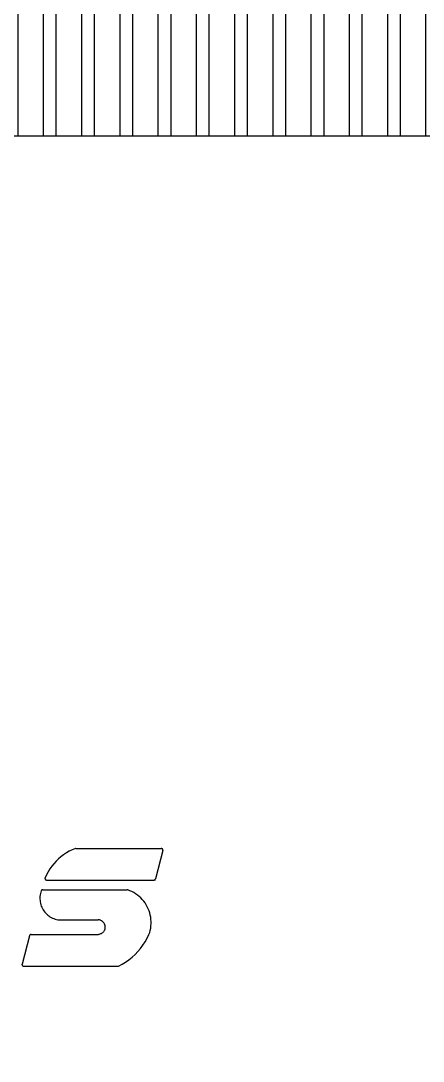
# Model space of a CAD drawing. Header units: millimetres. Extents: x 5625199 to 7433318, y -3316392 to -2552493.
# Drawn here: x 5845976 to 5846477, y -2675076 to -2673779 of the extents above; entities that cross this region are included whole.
import ezdxf

# ---------------------------------------------------------------- set-up
doc = ezdxf.new("R2010")
doc.units = ezdxf.units.MM
doc.layers.add('155', color=155, linetype='Continuous')

# ---------------------------------------------------------------- blocks, each defined once
blk = doc.blocks.new('G$C6A503C8D')
for p, q in [((29.48, 225.12), (26.74, 222.91)), ((32.35, 227.15), (29.48, 225.12)), ((35.34, 229), (32.35, 227.15)), ((38.44, 230.66), (35.34, 229)), ((120.49, 230.66), (38.44, 230.66)), ((115.45, 204.45), (121.87, 228.88)), ((120.58, 230.66), (120.49, 230.66)), ((120.67, 230.65), (120.58, 230.66)), ((120.76, 230.64), (120.67, 230.65)), ((120.86, 230.62), (120.76, 230.64)), ((120.94, 230.59), (120.86, 230.62)), ((121.03, 230.56), (120.94, 230.59)), ((121.12, 230.52), (121.03, 230.56)), ((121.2, 230.47), (121.12, 230.52)), ((121.28, 230.43), (121.2, 230.47)), ((121.35, 230.37), (121.28, 230.43)), ((121.43, 230.31), (121.35, 230.37)), ((121.49, 230.25), (121.43, 230.31)), ((121.56, 230.18), (121.49, 230.25)), ((121.62, 230.11), (121.56, 230.18)), ((121.67, 230.03), (121.62, 230.11)), ((121.72, 229.96), (121.67, 230.03)), ((121.76, 229.87), (121.72, 229.96)), ((121.8, 229.79), (121.76, 229.87)), ((121.84, 229.7), (121.8, 229.79)), ((121.86, 229.61), (121.84, 229.7)), ((121.88, 229.52), (121.86, 229.61)), ((121.87, 228.88), (121.89, 228.97)), ((121.9, 229.43), (121.88, 229.52)), ((121.89, 228.97), (121.9, 229.06)), ((121.91, 229.34), (121.9, 229.43)), ((121.9, 229.06), (121.91, 229.15)), ((121.91, 229.24), (121.91, 229.34)), ((121.91, 229.15), (121.91, 229.24)), ((21.71, 218.01), (19.42, 215.34)), ((24.15, 220.54), (21.71, 218.01)), ((26.74, 222.91), (24.15, 220.54)), ((15.38, 209.59), (13.63, 206.54)), ((17.31, 212.53), (15.38, 209.59)), ((19.42, 215.34), (17.31, 212.53)), ((10.98, 199.73), (10.61, 197.86)), ((11.47, 201.58), (10.98, 199.73)), ((12.07, 203.39), (11.47, 201.58)), ((13.63, 206.54), (12.07, 203.39)), ((50.02, 198.09), (49.96, 197.68)), ((50.1, 198.5), (50.02, 198.09)), ((50.21, 198.9), (50.1, 198.5)), ((50.21, 198.9), (50.44, 199.48)), ((50.44, 199.48), (50.72, 200.04)), ((50.72, 200.04), (51.05, 200.56)), ((51.05, 200.56), (51.43, 201.06)), ((51.43, 201.06), (51.85, 201.51)), ((51.85, 201.51), (52.32, 201.93)), ((52.32, 201.93), (52.82, 202.3)), ((52.82, 202.3), (53.35, 202.62)), ((53.35, 202.62), (53.91, 202.89)), ((53.91, 202.89), (54.49, 203.11)), ((54.49, 203.11), (55.09, 203.28)), ((55.09, 203.28), (55.7, 203.39)), ((114.07, 203.39), (55.7, 203.39)), ((114.07, 203.39), (114.15, 203.39)), ((114.15, 203.39), (114.24, 203.4)), ((114.24, 203.4), (114.33, 203.41)), ((114.33, 203.41), (114.42, 203.43)), ((114.42, 203.43), (114.5, 203.45)), ((114.5, 203.45), (114.59, 203.49)), ((114.59, 203.49), (114.67, 203.52)), ((114.67, 203.52), (114.75, 203.56)), ((114.75, 203.56), (114.83, 203.61)), ((114.83, 203.61), (114.9, 203.66)), ((114.9, 203.66), (114.97, 203.71)), ((114.97, 203.71), (115.04, 203.77)), ((115.04, 203.77), (115.1, 203.83)), ((115.1, 203.83), (115.16, 203.9)), ((115.16, 203.9), (115.22, 203.97)), ((115.22, 203.97), (115.27, 204.04)), ((115.27, 204.04), (115.31, 204.12)), ((115.31, 204.12), (115.35, 204.2)), ((115.35, 204.2), (115.39, 204.28)), ((115.39, 204.28), (115.42, 204.36)), ((115.42, 204.36), (115.45, 204.45)), ((10.23, 194.06), (10.22, 192.16)), ((10.22, 192.16), (10.34, 190.25)), ((10.36, 195.97), (10.23, 194.06)), ((10.34, 190.25), (10.57, 188.36)), ((10.61, 197.86), (10.36, 195.97)), ((49.93, 197.26), (49.92, 196.85)), ((49.92, 196.85), (49.95, 196.43)), ((49.96, 197.68), (49.93, 197.26)), ((49.95, 196.43), (50, 196.02)), ((50, 196.02), (50.07, 195.61)), ((50.07, 195.61), (50.18, 195.2)), ((50.18, 195.2), (50.31, 194.81)), ((50.31, 194.81), (50.46, 194.42)), ((50.46, 194.42), (50.64, 194.04)), ((50.64, 194.04), (50.84, 193.68)), ((50.84, 193.68), (51.07, 193.33)), ((51.07, 193.33), (51.32, 193)), ((51.32, 193), (51.59, 192.68)), ((51.59, 192.68), (51.88, 192.38)), ((51.88, 192.38), (52.19, 192.1)), ((52.19, 192.1), (52.51, 191.84)), ((52.51, 191.84), (52.86, 191.6)), ((52.86, 191.6), (53.21, 191.39)), ((53.21, 191.39), (53.59, 191.2)), ((53.59, 191.2), (53.97, 191.03)), ((53.97, 191.03), (54.36, 190.89)), ((54.36, 190.89), (54.76, 190.77)), ((54.76, 190.77), (55.17, 190.68)), ((55.17, 190.68), (55.58, 190.62)), ((55.58, 190.62), (55.99, 190.58)), ((90.98, 190.58), (55.99, 190.58)), ((92.17, 190.32), (90.98, 190.58)), ((93.33, 189.98), (92.17, 190.32)), ((94.46, 189.57), (93.33, 189.98)), ((95.57, 189.08), (94.46, 189.57)), ((96.65, 188.53), (95.57, 189.08)), ((10.57, 188.36), (10.93, 186.48)), ((10.93, 186.48), (11.41, 184.63)), ((11.41, 184.63), (12, 182.82)), ((12, 182.82), (12.71, 181.05)), ((12.71, 181.05), (13.53, 179.33)), ((97.68, 187.91), (96.65, 188.53)), ((98.68, 187.22), (97.68, 187.91)), ((99.63, 186.47), (98.68, 187.22)), ((100.53, 185.67), (99.63, 186.47)), ((101.38, 184.8), (100.53, 185.67)), ((102.17, 183.89), (101.38, 184.8)), ((102.91, 182.93), (102.17, 183.89)), ((103.57, 181.92), (102.91, 182.93)), ((104.18, 180.87), (103.57, 181.92)), ((104.71, 179.79), (104.18, 180.87)), ((13.53, 179.33), (14.46, 177.66)), ((14.46, 177.66), (15.49, 176.06)), ((15.49, 176.06), (16.63, 174.52)), ((16.63, 174.52), (17.86, 173.06)), ((17.86, 173.06), (19.18, 171.68)), ((19.18, 171.68), (20.59, 170.39)), ((105.18, 178.67), (104.71, 179.79)), ((105.57, 177.53), (105.18, 178.67)), ((105.89, 176.36), (105.57, 177.53)), ((106.14, 175.18), (105.89, 176.36)), ((106.31, 173.98), (106.14, 175.18)), ((106.4, 172.77), (106.31, 173.98)), ((106.36, 170.35), (106.42, 171.56)), ((106.42, 171.56), (106.4, 172.77)), ((20.59, 170.39), (22.07, 169.2)), ((22.07, 169.2), (23.63, 168.1)), ((23.63, 168.1), (25.26, 167.1)), ((25.26, 167.1), (26.94, 166.21)), ((26.94, 166.21), (28.68, 165.42)), ((28.68, 165.42), (30.47, 164.75)), ((30.47, 164.75), (30.56, 164.73)), ((30.56, 164.73), (30.65, 164.71)), ((30.65, 164.71), (30.74, 164.69)), ((30.74, 164.69), (30.84, 164.68)), ((30.84, 164.68), (30.93, 164.68)), ((104.01, 164.68), (30.93, 164.68)), ((104.01, 164.68), (104.1, 164.68)), ((104.1, 164.68), (104.19, 164.69)), ((104.19, 164.69), (104.28, 164.71)), ((104.28, 164.71), (104.37, 164.73)), ((104.37, 164.73), (104.46, 164.75)), ((104.46, 164.75), (104.55, 164.79)), ((104.55, 164.79), (104.63, 164.82)), ((104.63, 164.82), (104.72, 164.87)), ((104.72, 164.87), (104.79, 164.92)), ((104.79, 164.92), (104.87, 164.97)), ((104.87, 164.97), (104.94, 165.03)), ((104.94, 165.03), (105.01, 165.09)), ((105.01, 165.09), (105.07, 165.16)), ((105.07, 165.16), (105.13, 165.23)), ((105.13, 165.23), (105.19, 165.3)), ((105.19, 165.3), (105.24, 165.38)), ((105.24, 165.38), (105.28, 165.46)), ((105.28, 165.46), (105.32, 165.55)), ((105.32, 165.55), (105.35, 165.63)), ((105.35, 165.63), (105.72, 166.79)), ((105.72, 166.79), (106.01, 167.96)), ((106.01, 167.96), (106.22, 169.15)), ((106.22, 169.15), (106.36, 170.35)), ((0.05, 130.71), (6.47, 155.14)), ((6.49, 155.22), (6.47, 155.14)), ((6.52, 155.31), (6.49, 155.22)), ((6.56, 155.39), (6.52, 155.31)), ((6.6, 155.47), (6.56, 155.39)), ((6.65, 155.54), (6.6, 155.47)), ((6.7, 155.62), (6.65, 155.54)), ((6.75, 155.69), (6.7, 155.62)), ((7.41, 156.13), (6.75, 156.2)), ((6.81, 155.75), (6.75, 155.69)), ((6.87, 155.82), (6.81, 155.75)), ((6.94, 155.88), (6.87, 155.82)), ((7.01, 155.93), (6.94, 155.88)), ((7.09, 155.98), (7.01, 155.93)), ((7.16, 156.03), (7.09, 155.98)), ((7.24, 156.07), (7.16, 156.03)), ((7.32, 156.1), (7.24, 156.07)), ((7.41, 156.13), (7.32, 156.1)), ((7.49, 156.16), (7.41, 156.13)), ((7.58, 156.18), (7.49, 156.16)), ((7.67, 156.19), (7.58, 156.18)), ((7.76, 156.2), (7.67, 156.19)), ((7.85, 156.2), (7.76, 156.2)), ((100.64, 156.2), (7.85, 156.2)), ((100.73, 156.2), (100.64, 156.2)), ((100.82, 156.19), (100.73, 156.2)), ((100.76, 151.61), (101.95, 154.22)), ((100.91, 156.17), (100.82, 156.19)), ((101, 156.15), (100.91, 156.17)), ((101.08, 156.13), (101, 156.15)), ((101.17, 156.1), (101.08, 156.13)), ((101.25, 156.06), (101.17, 156.1)), ((101.33, 156.02), (101.25, 156.06)), ((101.41, 155.97), (101.33, 156.02)), ((101.48, 155.92), (101.41, 155.97)), ((101.56, 155.87), (101.48, 155.92)), ((101.62, 155.81), (101.56, 155.87)), ((101.69, 155.74), (101.62, 155.81)), ((101.75, 155.67), (101.69, 155.74)), ((101.8, 155.6), (101.75, 155.67)), ((101.85, 155.52), (101.8, 155.6)), ((101.9, 155.45), (101.85, 155.52)), ((101.94, 155.37), (101.9, 155.45)), ((101.97, 155.28), (101.94, 155.37)), ((101.95, 154.22), (101.99, 154.31)), ((102, 155.2), (101.97, 155.28)), ((101.99, 154.31), (102.01, 154.39)), ((102.02, 155.11), (102, 155.2)), ((102.01, 154.39), (102.03, 154.48)), ((102.04, 155.02), (102.02, 155.11)), ((102.03, 154.48), (102.05, 154.57)), ((102.06, 154.93), (102.04, 155.02)), ((102.05, 154.57), (102.06, 154.66)), ((102.06, 154.84), (102.06, 154.93)), ((102.06, 154.75), (102.06, 154.84)), ((102.06, 154.66), (102.06, 154.75)), ((94.41, 142.05), (96.22, 144.28)), ((96.22, 144.28), (97.88, 146.63)), ((97.88, 146.63), (99.4, 149.07)), ((99.4, 149.07), (100.76, 151.61)), ((85.89, 134.35), (88.2, 136.07)), ((88.2, 136.07), (90.39, 137.93)), ((90.39, 137.93), (92.47, 139.93)), ((92.47, 139.93), (94.41, 142.05)), ((0.01, 130.53), (0, 130.43)), ((0, 130.43), (0, 130.34)), ((0, 130.34), (0, 130.25)), ((0, 130.25), (0.01, 130.16)), ((0.03, 130.62), (0.01, 130.53)), ((0.01, 130.16), (0.03, 130.06)), ((0.05, 130.71), (0.03, 130.62)), ((0.03, 130.06), (0.05, 129.97)), ((0.05, 129.97), (0.08, 129.88)), ((0.08, 129.88), (0.11, 129.8)), ((0.11, 129.8), (0.15, 129.71)), ((0.15, 129.71), (0.19, 129.63)), ((0.19, 129.63), (0.24, 129.55)), ((0.24, 129.55), (0.3, 129.48)), ((0.3, 129.48), (0.36, 129.4)), ((0.36, 129.4), (0.42, 129.34)), ((0.42, 129.34), (0.49, 129.27)), ((0.49, 129.27), (0.56, 129.21)), ((0.56, 129.21), (0.64, 129.16)), ((0.64, 129.16), (0.71, 129.11)), ((0.71, 129.11), (0.8, 129.07)), ((0.8, 129.07), (0.88, 129.03)), ((0.88, 129.03), (0.97, 129)), ((0.97, 129), (1.06, 128.97)), ((1.06, 128.97), (1.15, 128.95)), ((1.15, 128.95), (1.24, 128.93)), ((1.24, 128.93), (1.33, 128.92)), ((1.33, 128.92), (1.43, 128.92)), ((75.24, 128.92), (1.43, 128.92)), ((75.24, 128.92), (75.32, 128.92)), ((75.32, 128.92), (75.41, 128.93)), ((75.41, 128.93), (75.49, 128.94)), ((75.49, 128.94), (75.57, 128.96)), ((75.57, 128.96), (75.66, 128.98)), ((75.66, 128.98), (75.74, 129.01)), ((75.74, 129.01), (78.4, 130.11)), ((78.4, 130.11), (80.98, 131.36)), ((80.98, 131.36), (83.48, 132.78)), ((83.48, 132.78), (85.89, 134.35))]:
    blk.add_line(p, q)

msp = doc.modelspace()

# ---------------------------------------------------------------- hatches: boundary and pattern name
at = {"layer": '155', "ltscale": 500}
h = msp.add_hatch(dxfattribs=at)
h.set_pattern_fill('ANSI32', color=250, scale=5, angle=45)
h.set_pattern_definition([(90, (273402.825, -417409.755), (-47.625, 3e-15), []), (90, (273418.7, -417393.88), (-47.625, 3e-15), [])])
h.paths.add_polyline_path([(5843372, -2673222.72), (5843372, -2676522.72), (5844122, -2676522.72), (5844122, -2673222.72)])
h.paths.add_polyline_path([(5844122, -2675822.72), (5844122, -2676522.72), (5846822, -2676522.72), (5846822, -2675822.72)])
h.paths.add_polyline_path([(5846822, -2673222.72), (5846822, -2676522.72), (5847772.03, -2676522.72), (5847772.03, -2673222.72)])
h.paths.add_polyline_path([(5846822, -2673922.72), (5846822, -2673222.72), (5844122, -2673222.72), (5844122, -2673922.72)])

# ---------------------------------------------------------------- linework, layer by layer
at = {"layer": '155', "color": 4, "ltscale": 500}
msp.add_line((5844122, -2673922.72), (5846822, -2673922.72), dxfattribs=at)

# ---------------------------------------------------------------- block references
at = {"layer": '155', "ltscale": 500, "xscale": 1.439999999999999, "yscale": 1.439999999999999, "zscale": 1.439999999999999, "rotation": 180}
msp.add_blockref('G$C6A503C8D', (5846152.76, -2674624.99), dxfattribs=at)

doc.saveas('drawing.dxf')
